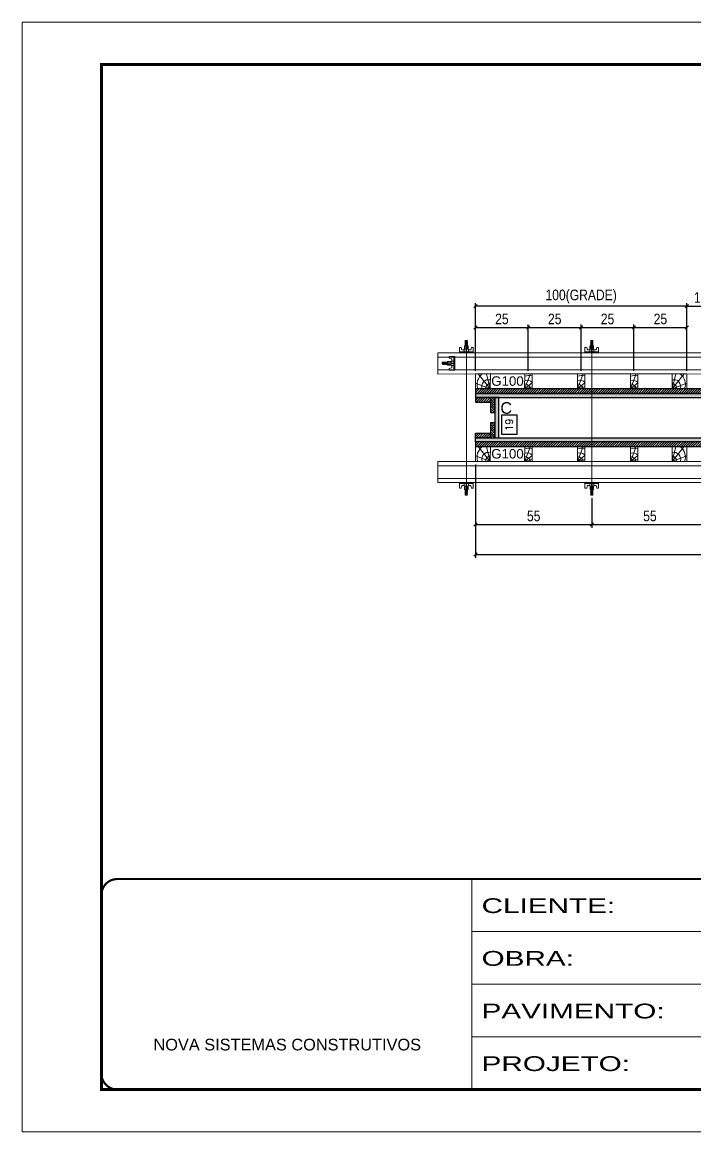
# Model space of a CAD drawing. Extents: x 14400 to 27878, y -21631 to 6985.
# Drawn here: x 19182 to 19818, y -957 to 93 of the extents above; entities that cross this region are included whole.
import ezdxf
from ezdxf.enums import TextEntityAlignment as Align

# ---------------------------------------------------------------- set-up
doc = ezdxf.new("R2010")
doc.units = 0
doc.linetypes.add('CONTINUO', pattern=[0])
doc.linetypes.add('DASHED', pattern=[0.75, 0.5, -0.25])
for name, color, linetype in [('CHAPA', 1, 'Continuous'), ('COTA', 241, 'Continuous'), ('SARRAFO', 251, 'Continuous'), ('TEXTO_GERAL', 7, 'Continuous')]:
    doc.layers.add(name, color=color, linetype=linetype)
for name, color, linetype, lineweight in [('Folhas', 255, 'Continuous', 9), ('Hachura', 251, 'Continuous', 9), ('Madeira', 126, 'Continuous', 18), ('Perfil Metálico', 224, 'Continuous', 18), ('SARRAFO DE PRESSAO', 251, 'DASHED', 9)]:
    doc.layers.add(name, color=color, linetype=linetype, lineweight=lineweight)
doc.styles.add('ARIAL', font='arial.ttf')
doc.styles.add('COTA TECNICA 2X', font='techl___.ttf', dxfattribs={"height": 10})
doc.styles.add('ROMANS', font='romans.shx')
doc.styles.add('SANSSERIF', font='sas_____.pfb')
doc.styles.add('Tecnologia', font='')
doc.styles.get('Tecnologia').set_extended_font_data('Forgotten Futurist')
doc.dimstyles.new('SECAO PILAR', dxfattribs={"dimtxt": 10, "dimasz": 3, "dimexe": 3, "dimexo": 3, "dimgap": 3, "dimtad": 1, "dimdec": 1, "dimlfac": 0.5, "dimzin": 12, "dimdsep": 46, "dimtxsty": 'COTA TECNICA 2X', "dimblk1": 'OBLIQUE', "dimblk2": 'OBLIQUE', "dimsah": 1, "dimcen": 0.9, "dimclrd": 256, "dimclre": 256, "dimclrt": 256, "dimadec": 1, "dimazin": 3, "dimtfac": 1, "dimtdec": 1, "dimtmove": 0, "dimatfit": 3, "dimfxl": 1, "dimtolj": 1, "dimtzin": 12, "dimarcsym": 0})
doc.dimstyles.new('SECÇÃO 2', dxfattribs={"dimtxt": 7, "dimasz": 6, "dimexe": 0.18, "dimexo": 2, "dimgap": -4, "dimtad": 3, "dimdec": 1, "dimlfac": 0.5, "dimzin": 12, "dimdsep": 46, "dimtxsty": 'ROMANS', "dimblk": 'ARCHTICK', "dimcen": 0.09, "dimse1": 1, "dimse2": 1, "dimsd1": 1, "dimsd2": 1, "dimclrd": 180, "dimclre": 5, "dimclrt": 1, "dimadec": 0, "dimazin": 3, "dimtfac": 1, "dimtdec": 1, "dimtofl": 0, "dimtmove": 0, "dimatfit": 3, "dimldrblk": 'ARCHTICK', "dimfxl": 1, "dimtolj": 1, "dimtzin": 0, "dimarcsym": 0})
pattern_1 = [(225, (10487.0154, -23191.3835), (1.12253202, -1.12253202), [])]

# ---------------------------------------------------------------- blocks, each defined once
blk = doc.blocks.new('9999999999')
at = {"color": 30, "linetype": 'CONTINUO'}
for p, q in [((98564.6, 34230.2), (98564.6, 34429.4)), ((98564.6, 34379.6), (99584, 34379.6)), ((98564.6, 34329.8), (99488, 34329.8)), ((98564.6, 34280), (99488, 34280))]:
    blk.add_line(p, q, dxfattribs=at)
at = {"color": 30, "linetype": 'CONTINUO', "const_width": 2}
blk.add_lwpolyline([(99584, 34230.2), (99584, 34414.4, 0.414214), (99569, 34429.4), (98229, 34429.4, 0.414214), (98214, 34414.4), (98214, 34245.2, 0.414214), (98229, 34230.2), (99584, 34230.2)], format="xyb", dxfattribs=at)
at = {"layer": 'Folhas'}
blk.add_lwpolyline([(98139, 34190.2), (99624, 34190.2), (99624, 35240.2), (98139, 35240.2)], close=True, dxfattribs=at)
at = {"layer": 'Folhas', "color": 30, "const_width": 3}
blk.add_lwpolyline([(98214, 34230.2), (99584, 34230.2), (99584, 35200.2), (98214, 35200.2)], close=True, dxfattribs=at)
at = {"color": 7, "linetype": 'Continuous', "ltscale": 5, "style": 'ARIAL'}
blk.add_text('NOVA SISTEMAS CONSTRUTIVOS', height=11.059, dxfattribs=at).set_placement((98263.2, 34267.2))
at = {"layer": 'Folhas', "color": 7, "style": 'Tecnologia', "width": 1.5}
for s, p in [('CLIENTE:', (98573.7, 34397.2)), ('OBRA:', (98573.7, 34347.3)), ('PAVIMENTO:', (98573.7, 34297.5)), ('PROJETO:', (98573.7, 34247.7))]:
    blk.add_text(s, height=14, dxfattribs=at).set_placement(p)
blk = doc.blocks.new('*D1761')
at = {"layer": 'COTA', "color": 180, "lineweight": -2, "transparency": 16777216}
for p, q in [((19650.4, -278.7), (19635.4, -278.7)), ((19635.4, -278.7), (19635.4, -296.7)), ((19650.4, -296.7), (19650.4, -278.7)), ((19635.4, -296.7), (19650.4, -296.7))]:
    blk.add_line(p, q, dxfattribs=at)
at = {"layer": 'Defpoints', "color": 0, "transparency": 16777216}
for p in [(19650.3, -262), (19650.3, -300), (19654.4, -300)]:
    blk.add_point(p, dxfattribs=at)
at = {"layer": 'COTA', "color": 1, "transparency": 16777216, "insert": (19642.9, -287.7), "char_height": 7, "attachment_point": 5, "rotation": 90, "style": 'ROMANS'}
blk.add_mtext('\\A1;19', dxfattribs=at)
blk = doc.blocks.new('_ArchTick')
at = {"color": 0, "linetype": 'ByBlock', "const_width": 0.15}
blk.add_lwpolyline([(-0.5, -0.5), (0.5, 0.5)], dxfattribs=at)
blk = doc.blocks.new('*D1762')
at = {"layer": 'COTA', "color": 180, "lineweight": -2, "transparency": 16777216}
for p, q in [((19919.4, -281), (19893.7, -281)), ((19893.7, -281), (19893.7, -296)), ((19919.4, -296), (19919.4, -281)), ((19893.7, -296), (19919.4, -296))]:
    blk.add_line(p, q, dxfattribs=at)
at = {"layer": 'Defpoints', "color": 0, "transparency": 16777216}
for p in [(19633, -300), (20231, -300), (20231, -300)]:
    blk.add_point(p, dxfattribs=at)
at = {"layer": 'COTA', "color": 1, "transparency": 16777216, "insert": (19906.6, -288.5), "char_height": 7, "attachment_point": 5, "style": 'ROMANS'}
blk.add_mtext('\\A1;299', dxfattribs=at)
blk = doc.blocks.new('_Oblique')
at = {"color": 0, "linetype": 'ByBlock', "lineweight": -2}
blk.add_line((-0.5, -0.5), (0.5, 0.5), dxfattribs=at)
blk = doc.blocks.new('*D1763')
at = {"layer": 'COTA', "lineweight": -2, "transparency": 16777216}
for p, q in [((19611, -325.4), (19611, -413.5)), ((20253, -325.3), (20253, -413.5)), ((19611, -410.5), (20253, -410.5))]:
    blk.add_line(p, q, dxfattribs=at)
at = {"layer": 'Defpoints', "color": 0, "transparency": 16777216}
for p in [(19611, -322.4), (20253, -322.3), (20253, -410.5)]:
    blk.add_point(p, dxfattribs=at)
at = {"layer": 'COTA', "lineweight": -2, "transparency": 16777216, "xscale": 3, "yscale": 3, "zscale": 3, "rotation": 180}
blk.add_blockref('_Oblique', (19611, -410.5), dxfattribs=at)
at = {"layer": 'COTA', "lineweight": -2, "transparency": 16777216, "xscale": 3, "yscale": 3, "zscale": 3}
blk.add_blockref('_Oblique', (20253, -410.5), dxfattribs=at)
at = {"layer": 'COTA', "transparency": 16777216, "insert": (19932, -402.3), "char_height": 10, "attachment_point": 5, "style": 'COTA TECNICA 2X'}
blk.add_mtext('\\A1;321 - PAINEL', dxfattribs=at)
blk = doc.blocks.new('*D1764')
at = {"layer": 'COTA', "lineweight": -2, "transparency": 16777216}
for p, q in [((19611, -325.4), (19611, -385.1)), ((19721, -357.1), (19721, -385.1)), ((19611, -382.1), (19721, -382.1))]:
    blk.add_line(p, q, dxfattribs=at)
at = {"layer": 'Defpoints', "color": 0, "transparency": 16777216}
for p in [(19611, -322.4), (19721, -354.1), (19721, -382.1)]:
    blk.add_point(p, dxfattribs=at)
at = {"layer": 'COTA', "lineweight": -2, "transparency": 16777216, "xscale": 3, "yscale": 3, "zscale": 3, "rotation": 180}
blk.add_blockref('_Oblique', (19611, -382.1), dxfattribs=at)
at = {"layer": 'COTA', "lineweight": -2, "transparency": 16777216, "xscale": 3, "yscale": 3, "zscale": 3}
blk.add_blockref('_Oblique', (19721, -382.1), dxfattribs=at)
at = {"layer": 'COTA', "transparency": 16777216, "insert": (19666, -374), "char_height": 10, "attachment_point": 5, "style": 'COTA TECNICA 2X'}
blk.add_mtext('\\A1;55', dxfattribs=at)
blk = doc.blocks.new('C')
at = {"layer": 'Hachura', "color": 0}
for p, q in [((0, 3.22), (0, -3.22)), ((0.45, 3.22), (0, 3.22)), ((0.46, 3.16), (0, 3.16)), ((0.46, 3.05), (0, 3.05)), ((0.46, 2.88), (0, 2.88)), ((0, 2.75), (0, -1.16)), ((0.46, 2.65), (0, 2.65)), ((0.46, 2.23), (0, 2.23)), ((0.46, 1.51), (0, 1.51)), ((0.39, 0.49), (0.17, 0.49)), ((0.45, -3.23), (0.45, 3.22)), ((0.45, 3.22), (2.58, 3.22)), ((1.74, 0.97), (0.45, 0.97)), ((1.45, 0.1), (0.45, 0.1)), ((1.35, 1.94), (1.35, 0.96)), ((2.58, 2.39), (1.47, 2.09)), ((1.74, -0.97), (1.74, 0.97)), ((1.74, 0.97), (1.74, 0.84)), ((1.74, 0.97), (1.74, 0.84)), ((1.74, 0.84), (3.35, 0.84)), ((3.35, 0.45), (1.74, 0.45)), ((2.58, 3.22), (2.58, 2.39)), ((3.32, 0.84), (3.32, -0.84)), ((3.35, 0.84), (3.35, -0.84)), ((3.68, 0.45), (3.35, 0.45)), ((3.84, -0.52), (3.35, 0.45)), ((3.35, 0.06), (3.67, -0.57)), ((3.68, 0.45), (4.16, -0.52)), ((3.72, 0.5), (4.25, -0.57)), ((4.37, -0.55), (3.83, 0.53)), ((4.15, 0.45), (3.93, 0.45)), ((4.42, -0.52), (3.93, 0.45)), ((4.15, 0.45), (4.26, 0.45)), ((4.26, 0.45), (4.74, -0.52)), ((4.3, 0.5), (4.83, -0.57)), ((4.95, -0.55), (4.41, 0.53)), ((4.51, 0.45), (4.84, 0.45)), ((5, -0.52), (4.51, 0.45)), ((4.84, 0.45), (5.32, -0.52)), ((4.88, 0.5), (5.41, -0.57)), ((5.53, -0.55), (4.99, 0.53)), ((5.58, -0.52), (5.09, 0.45)), ((5.42, 0.45), (5.09, 0.45)), ((5.58, -0.52), (5.09, 0.45)), ((5.42, 0.45), (5.74, -0.19)), ((5.46, 0.5), (5.74, -0.07)), ((5.74, 0.19), (5.57, 0.53)), ((5.74, 0.32), (5.68, 0.45)), ((5.68, 0.45), (5.74, 0.45)), ((5.74, 0.45), (5.9, 0.29)), ((5.74, 0.45), (5.74, -0.52)), ((5.9, -0.36), (5.9, 0.29)), ((0.45, 0), (0, 0)), ((0.46, -1.52), (0, -1.52)), ((0.46, -2.23), (0, -2.23)), ((0.46, -2.65), (0, -2.65)), ((0.46, -2.88), (0, -2.88)), ((0.46, -3.05), (0, -3.05)), ((0.46, -3.16), (0, -3.16)), ((0, -3.22), (2.57, -3.22)), ((0.08, -0.48), (0.29, -0.48)), ((0.29, -0.48), (0.4, -0.48)), ((0.45, 0), (0.45, -0.97)), ((0.45, -0.16), (1.45, -0.16)), ((0.45, -0.65), (0.45, -0.32)), ((0.45, -3.23), (0.45, -0.65)), ((0.45, -0.97), (1.74, -0.97)), ((1.35, -1.94), (1.35, -0.97)), ((2.58, -2.39), (1.47, -2.1)), ((3.35, -0.32), (1.74, -0.32)), ((3.35, -0.84), (1.74, -0.84)), ((2.58, -3.23), (2.58, -2.39)), ((3.35, -0.07), (3.58, -0.52)), ((3.35, -0.52), (3.58, -0.52)), ((3.84, -0.52), (4.16, -0.52)), ((4.42, -0.52), (4.74, -0.52)), ((4.63, -0.52), (4.74, -0.52)), ((5, -0.52), (5.32, -0.52)), ((5.58, -0.52), (5.74, -0.52)), ((5.74, -0.52), (5.9, -0.36)), ((5.74, -0.52), (5.74, -0.52))]:
    blk.add_line(p, q, dxfattribs=at)
for centre, radius, start, end in [((1.52, 1.94), 0.161, 104.7436, 180), ((1.44, -0.03), 0.129, 272.695, 87.305), ((3.81, 0.39), 0.143, 25.5688, 154.4312), ((4.39, 0.39), 0.143, 25.5688, 154.4312), ((4.97, 0.39), 0.143, 25.5688, 154.4312), ((5.55, 0.39), 0.143, 25.5688, 154.4312), ((0.17, -0.37), 0.174, 221.744, 317.8592), ((1.52, -1.94), 0.161, 180, 255.2564), ((3.71, -0.4), 0.174, 222.1408, 318.256), ((4.29, -0.4), 0.174, 222.1408, 318.256), ((4.87, -0.4), 0.174, 222.1408, 318.256), ((5.45, -0.4), 0.174, 222.1408, 318.256), ((5.61, -0.4), 0.174, 317.8592, 318.256)]:
    blk.add_arc(centre, radius, start, end, dxfattribs=at)
blk = doc.blocks.new('*D1767')
at = {"layer": 'COTA', "lineweight": -2, "transparency": 16777216}
for p, q in [((19721, -357.1), (19721, -385.1)), ((19831, -357.1), (19831, -385.1)), ((19721, -382.1), (19831, -382.1))]:
    blk.add_line(p, q, dxfattribs=at)
at = {"layer": 'Defpoints', "color": 0, "transparency": 16777216}
for p in [(19721, -354.1), (19831, -354.1), (19831, -382.1)]:
    blk.add_point(p, dxfattribs=at)
at = {"layer": 'COTA', "lineweight": -2, "transparency": 16777216, "xscale": 3, "yscale": 3, "zscale": 3, "rotation": 180}
blk.add_blockref('_Oblique', (19721, -382.1), dxfattribs=at)
at = {"layer": 'COTA', "lineweight": -2, "transparency": 16777216, "xscale": 3, "yscale": 3, "zscale": 3}
blk.add_blockref('_Oblique', (19831, -382.1), dxfattribs=at)
at = {"layer": 'COTA', "transparency": 16777216, "insert": (19776, -374), "char_height": 10, "attachment_point": 5, "style": 'COTA TECNICA 2X'}
blk.add_mtext('\\A1;55', dxfattribs=at)
blk = doc.blocks.new('PONTALETE')
at = {"layer": 'Madeira'}
for q in [(2.71, 7), (7, 5.76), (7, 1.74)]:
    blk.add_line((0, 0), q, dxfattribs=at)
blk.add_lwpolyline([(0, 0), (7, 0), (7, 7), (0, 7)], close=True, dxfattribs=at)
for centre, radius, start, end in [((2.04, 0.06), 6.23, 37.2818, 109.0913), ((1.09, 0.9), 3.19, 343.603, 109.9847), ((-0.21, -0.78), 3.09, 14.6322, 86.0383)]:
    blk.add_arc(centre, radius, start, end, dxfattribs=at)
blk = doc.blocks.new('MEIO PONTALETE')
at = {"layer": 'Madeira'}
for q in [(2.71, 7), (3.5, 2.88), (3.5, 0.87)]:
    blk.add_line((0, 0), q, dxfattribs=at)
blk.add_lwpolyline([(0, 0), (3.5, 0), (3.5, 7), (0, 7)], close=True, dxfattribs=at)
for centre, radius, start, end in [((2.04, 0.06), 6.23, 76.4499, 109.0913), ((1.09, 0.9), 3.19, 40.9063, 109.9847), ((-0.21, -0.78), 3.09, 14.6322, 86.0383)]:
    blk.add_arc(centre, radius, start, end, dxfattribs=at)
blk = doc.blocks.new('*D1768')
at = {"layer": 'COTA', "lineweight": -2, "transparency": 16777216}
for p, q in [((19610.9, -236.6), (19610.9, -192.7)), ((19610.9, -195.7), (19660.9, -195.7)), ((19660.9, -236.6), (19660.9, -192.7))]:
    blk.add_line(p, q, dxfattribs=at)
at = {"layer": 'Defpoints', "color": 0, "transparency": 16777216}
for p in [(19660.9, -195.7), (19610.9, -239.6), (19660.9, -239.6)]:
    blk.add_point(p, dxfattribs=at)
at = {"layer": 'COTA', "lineweight": -2, "transparency": 16777216, "xscale": 3, "yscale": 3, "zscale": 3, "rotation": 180}
blk.add_blockref('_Oblique', (19610.9, -195.7), dxfattribs=at)
at = {"layer": 'COTA', "lineweight": -2, "transparency": 16777216, "xscale": 3, "yscale": 3, "zscale": 3}
blk.add_blockref('_Oblique', (19660.9, -195.7), dxfattribs=at)
at = {"layer": 'COTA', "transparency": 16777216, "insert": (19635.9, -187.6), "char_height": 10, "attachment_point": 5, "style": 'COTA TECNICA 2X'}
blk.add_mtext('\\A1;25', dxfattribs=at)
blk = doc.blocks.new('*D1769')
at = {"layer": 'COTA', "lineweight": -2, "transparency": 16777216}
for p, q in [((19610.9, -236.6), (19610.9, -172.5)), ((19810.9, -175.5), (19610.9, -175.5)), ((19810.9, -236.7), (19810.9, -172.5))]:
    blk.add_line(p, q, dxfattribs=at)
at = {"layer": 'Defpoints', "color": 0, "transparency": 16777216}
for p in [(19610.9, -175.5), (19610.9, -239.6), (19810.9, -239.7)]:
    blk.add_point(p, dxfattribs=at)
at = {"layer": 'COTA', "lineweight": -2, "transparency": 16777216, "xscale": 3, "yscale": 3, "zscale": 3, "rotation": 180}
blk.add_blockref('_Oblique', (19610.9, -175.5), dxfattribs=at)
at = {"layer": 'COTA', "lineweight": -2, "transparency": 16777216, "xscale": 3, "yscale": 3, "zscale": 3}
blk.add_blockref('_Oblique', (19810.9, -175.5), dxfattribs=at)
at = {"layer": 'COTA', "transparency": 16777216, "insert": (19710.9, -166.3), "char_height": 10, "attachment_point": 5, "style": 'COTA TECNICA 2X'}
blk.add_mtext('\\A1;100(GRADE)', dxfattribs=at)
blk = doc.blocks.new('*D1770')
at = {"layer": 'COTA', "lineweight": -2, "transparency": 16777216}
for p, q in [((19660.9, -236.6), (19660.9, -192.7)), ((19660.9, -195.7), (19710.9, -195.7)), ((19710.9, -236.6), (19710.9, -192.7))]:
    blk.add_line(p, q, dxfattribs=at)
at = {"layer": 'Defpoints', "color": 0, "transparency": 16777216}
for p in [(19710.9, -195.7), (19660.9, -239.6), (19710.9, -239.6)]:
    blk.add_point(p, dxfattribs=at)
at = {"layer": 'COTA', "lineweight": -2, "transparency": 16777216, "xscale": 3, "yscale": 3, "zscale": 3, "rotation": 180}
blk.add_blockref('_Oblique', (19660.9, -195.7), dxfattribs=at)
at = {"layer": 'COTA', "lineweight": -2, "transparency": 16777216, "xscale": 3, "yscale": 3, "zscale": 3}
blk.add_blockref('_Oblique', (19710.9, -195.7), dxfattribs=at)
at = {"layer": 'COTA', "transparency": 16777216, "insert": (19685.9, -187.6), "char_height": 10, "attachment_point": 5, "style": 'COTA TECNICA 2X'}
blk.add_mtext('\\A1;25', dxfattribs=at)
blk = doc.blocks.new('*D1771')
at = {"layer": 'COTA', "lineweight": -2, "transparency": 16777216}
for p, q in [((19710.9, -236.6), (19710.9, -192.7)), ((19710.9, -195.7), (19760.9, -195.7)), ((19760.9, -236.6), (19760.9, -192.7))]:
    blk.add_line(p, q, dxfattribs=at)
at = {"layer": 'Defpoints', "color": 0, "transparency": 16777216}
for p in [(19760.9, -195.7), (19710.9, -239.6), (19760.9, -239.6)]:
    blk.add_point(p, dxfattribs=at)
at = {"layer": 'COTA', "lineweight": -2, "transparency": 16777216, "xscale": 3, "yscale": 3, "zscale": 3, "rotation": 180}
blk.add_blockref('_Oblique', (19710.9, -195.7), dxfattribs=at)
at = {"layer": 'COTA', "lineweight": -2, "transparency": 16777216, "xscale": 3, "yscale": 3, "zscale": 3}
blk.add_blockref('_Oblique', (19760.9, -195.7), dxfattribs=at)
at = {"layer": 'COTA', "transparency": 16777216, "insert": (19735.9, -187.6), "char_height": 10, "attachment_point": 5, "style": 'COTA TECNICA 2X'}
blk.add_mtext('\\A1;25', dxfattribs=at)
blk = doc.blocks.new('*D1772')
at = {"layer": 'COTA', "lineweight": -2, "transparency": 16777216}
for p, q in [((19760.9, -236.6), (19760.9, -192.7)), ((19760.9, -195.7), (19810.9, -195.7)), ((19810.9, -236.6), (19810.9, -192.7))]:
    blk.add_line(p, q, dxfattribs=at)
at = {"layer": 'Defpoints', "color": 0, "transparency": 16777216}
for p in [(19810.9, -195.7), (19760.9, -239.6), (19810.9, -239.6)]:
    blk.add_point(p, dxfattribs=at)
at = {"layer": 'COTA', "lineweight": -2, "transparency": 16777216, "xscale": 3, "yscale": 3, "zscale": 3, "rotation": 180}
blk.add_blockref('_Oblique', (19760.9, -195.7), dxfattribs=at)
at = {"layer": 'COTA', "lineweight": -2, "transparency": 16777216, "xscale": 3, "yscale": 3, "zscale": 3}
blk.add_blockref('_Oblique', (19810.9, -195.7), dxfattribs=at)
at = {"layer": 'COTA', "transparency": 16777216, "insert": (19785.9, -187.6), "char_height": 10, "attachment_point": 5, "style": 'COTA TECNICA 2X'}
blk.add_mtext('\\A1;25', dxfattribs=at)
blk = doc.blocks.new('*D1773')
at = {"layer": 'COTA', "lineweight": -2, "transparency": 16777216}
for p, q in [((19810.9, -236.7), (19810.9, -172.5)), ((19810.9, -175.5), (19837, -175.5)), ((19837, -236.6), (19837, -172.5))]:
    blk.add_line(p, q, dxfattribs=at)
at = {"layer": 'Defpoints', "color": 0, "transparency": 16777216}
for p in [(19837, -175.5), (19810.9, -239.7), (19837, -239.6)]:
    blk.add_point(p, dxfattribs=at)
at = {"layer": 'COTA', "lineweight": -2, "transparency": 16777216, "xscale": 3, "yscale": 3, "zscale": 3, "rotation": 180}
blk.add_blockref('_Oblique', (19810.9, -175.5), dxfattribs=at)
at = {"layer": 'COTA', "lineweight": -2, "transparency": 16777216, "xscale": 3, "yscale": 3, "zscale": 3}
blk.add_blockref('_Oblique', (19837, -175.5), dxfattribs=at)
at = {"layer": 'COTA', "transparency": 16777216, "insert": (19824, -167.3), "char_height": 10, "attachment_point": 5, "style": 'COTA TECNICA 2X'}
blk.add_mtext('\\A1;13', dxfattribs=at)

msp = doc.modelspace()

# ---------------------------------------------------------------- hatches: boundary and pattern name
at = {"layer": 'Hachura'}
h = msp.add_hatch(dxfattribs=at)
h.set_pattern_fill('ANSI31', color=256, scale=0.5, angle=180, style=0)
h.set_pattern_definition([(225, (10499.0154, -23182.9835), (1.12253202, -1.12253202), [])])
h.paths.add_polyline_path([(20252.952, -253.652), (20252.969, -258.052), (19610.967, -257.983), (19610.967, -253.583)])
h = msp.add_hatch(color=256, dxfattribs=at)
h.dxf.hatch_style = 1
h.paths.add_polyline_path([(20252.967, -261.975), (20252.967, -257.975), (19610.967, -257.975), (19610.967, -261.975)])
h = msp.add_hatch(dxfattribs=at)
h.set_pattern_fill('ANSI31', color=256, scale=0.5, angle=180, style=0)
h.set_pattern_definition(pattern_1)
h.paths.add_polyline_path([(19624.967, -261.975), (19624.967, -266.375), (19610.967, -266.375), (19610.967, -261.975)])
h = msp.add_hatch(dxfattribs=at)
h.set_pattern_fill('ANSI31', color=256, scale=0.5, angle=270, style=0)
h.set_pattern_definition([(315, (42520.7754, -9764.9272), (1.12253202, 1.12253202), [])])
h.paths.add_polyline_path([(19629.367, -275.975), (19624.967, -275.975), (19624.967, -261.975), (19629.367, -261.975)])
h = msp.add_hatch(color=256, dxfattribs=at)
h.dxf.hatch_style = 1
h.paths.add_polyline_path([(19629.367, -299.975), (19632.967, -299.975), (19632.967, -261.975), (19629.367, -261.975)])
h = msp.add_hatch(dxfattribs=at)
h.set_pattern_fill('ANSI31', color=256, scale=0.5, angle=270, style=0)
h.set_pattern_definition([(315, (42520.7754, -9788.9272), (1.12253202, 1.12253202), [])])
h.paths.add_polyline_path([(19629.367, -299.975), (19624.967, -299.975), (19624.967, -285.975), (19629.367, -285.975)])
h = msp.add_hatch(dxfattribs=at)
h.set_pattern_fill('ANSI31', color=256, scale=0.5, angle=180, style=0)
h.set_pattern_definition(pattern_1)
h.paths.add_polyline_path([(19624.967, -299.975), (19624.967, -295.575), (19610.967, -295.575), (19610.967, -299.975)])
h = msp.add_hatch(color=256, dxfattribs=at)
h.dxf.hatch_style = 1
h.paths.add_polyline_path([(20252.967, -299.975), (20252.967, -303.975), (19610.967, -303.975), (19610.967, -299.975)])
h = msp.add_hatch(dxfattribs=at)
h.set_pattern_fill('ANSI31', color=256, scale=0.5, angle=180, style=0)
h.set_pattern_definition([(225, (10499.0154, -23233.3835), (1.12253202, -1.12253202), [])])
h.paths.add_polyline_path([(20252.969, -308.249), (20252.952, -303.975), (19610.967, -303.975), (19610.967, -303.972), (19610.967, -303.975), (19610.967, -308.375)])

# ---------------------------------------------------------------- linework, layer by layer
at = {"layer": 'CHAPA'}
for points in [[(20252.967, -261.975), (20252.967, -257.975), (19610.967, -257.975), (19610.967, -261.975)], [(19629.367, -299.975), (19632.967, -299.975), (19632.967, -261.975), (19629.367, -261.975)], [(20252.967, -299.975), (20252.967, -303.975), (19610.967, -303.975), (19610.967, -299.975)]]:
    msp.add_lwpolyline(points, close=True, dxfattribs=at)
at = {"layer": 'Hachura'}
for p, q in [((19602.278, -353.146), (19602.278, -212.605)), ((19720.968, -353.146), (19720.968, -212.605))]:
    msp.add_line(p, q, dxfattribs=at)
at = {"layer": 'Madeira'}
for points in [[(19610.952, -253.599), (19610.967, -239.599), (19810.96, -239.601), (19810.945, -253.601)], [(19610.952, -322.385), (19610.967, -308.385), (19810.96, -308.387), (19810.945, -322.387)]]:
    msp.add_lwpolyline(points, close=True, dxfattribs=at)
at = {"layer": 'Perfil Metálico'}
for p, q in [((20288.685, -223.635), (19575.249, -223.635)), ((20288.685, -235.635), (19575.249, -235.635)), ((20288.685, -326.376), (19575.249, -326.376)), ((20288.685, -338.376), (19575.249, -338.376))]:
    msp.add_line(p, q, dxfattribs=at)
for points in [[(20288.685, -239.575), (20288.685, -219.575), (19575.249, -219.635), (19575.249, -239.635)], [(19575.249, -322.376), (19575.249, -342.376), (20288.685, -342.316), (20288.685, -322.316)]]:
    msp.add_lwpolyline(points, close=True, dxfattribs=at)
at = {"layer": 'SARRAFO'}
for points in [[(19610.967, -257.975), (20252.969, -257.975), (20252.952, -253.575), (19610.967, -253.575)], [(19624.967, -261.975), (19624.967, -275.975), (19629.367, -275.975), (19629.367, -261.975)], [(19624.967, -285.975), (19624.967, -299.975), (19629.367, -299.975), (19629.367, -285.975)], [(19610.967, -308.375), (20252.969, -308.375), (20252.952, -303.975), (19610.967, -303.975)]]:
    msp.add_lwpolyline(points, close=True, dxfattribs=at)
for points in [[(19624.967, -261.975), (19610.967, -261.975), (19610.967, -266.375), (19624.967, -266.375)], [(19624.967, -299.975), (19610.967, -299.975), (19610.967, -295.575), (19624.967, -295.575)]]:
    msp.add_lwpolyline(points, dxfattribs=at)

# ---------------------------------------------------------------- block references
at = {"layer": 'Hachura', "linetype": 'Continuous', "yscale": 2, "zscale": 2}
for p, xscale, rotation in [((19602.287, -219.605), -2, 270), ((19720.958, -219.605), 2, 90.00000000000001), ((19591.283, -229.575), 2, 180), ((19602.279, -342.346), 2, 270), ((19720.967, -342.346), -2, 90)]:
    msp.add_blockref('C', p, dxfattribs=dict(at, xscale=xscale, rotation=rotation))
at = {"layer": 'Madeira'}
for name, p, xscale, yscale, zscale, rotation in [('PONTALETE', (19624.952, -253.604), 2, 2, 2, 89.93708930310329), ('MEIO PONTALETE', (19657.452, -253.597), 1.999999997962732, 1.999999997962732, 1.999999997962732, 359.9370893031033), ('MEIO PONTALETE', (19707.452, -253.597), 1.999999997962732, 1.999999997962732, 1.999999997962732, 359.9370893031033), ('MEIO PONTALETE', (19757.452, -253.597), 1.999999997962732, 1.999999997962732, 1.999999997962732, 359.9370893031033), ('PONTALETE', (19796.945, -253.585), -2, 2, 2, 269.9370893031033), ('PONTALETE', (19624.952, -322.391), 2, 2, 2, 89.93708930310329), ('MEIO PONTALETE', (19657.452, -322.383), 1.999999997962732, 1.999999997962732, 1.999999997962732, 359.9370893031033), ('MEIO PONTALETE', (19707.452, -322.383), 1.999999997962732, 1.999999997962732, 1.999999997962732, 359.9370893031033), ('MEIO PONTALETE', (19757.452, -322.383), 1.999999997962732, 1.999999997962732, 1.999999997962732, 359.9370893031033), ('PONTALETE', (19796.945, -322.372), -2, 2, 2, 269.9370893031033)]:
    msp.add_blockref(name, p, dxfattribs=dict(at, xscale=xscale, yscale=yscale, zscale=zscale, rotation=rotation))
at = {"layer": 'SARRAFO DE PRESSAO', "color": 6, "linetype": 'ByBlock'}
msp.add_blockref('9999999999', (-78957.011, -35146.928), dxfattribs=at)

# ---------------------------------------------------------------- texts
at = {"layer": 'TEXTO_GERAL', "color": 0, "linetype": 'Continuous', "style": 'SANSSERIF'}
for p in [(19625.808, -246.3), (19625.808, -315.086)]:
    msp.add_text('G100', height=9, dxfattribs=at).set_placement(p, align=Align.MIDDLE_LEFT)
at = {"layer": 'TEXTO_GERAL', "style": 'ARIAL'}
msp.add_text('C', height=11, dxfattribs=at).set_placement((19639.984, -271.783), align=Align.MIDDLE_CENTER)

# ---------------------------------------------------------------- dimensions: what is measured, and where the dimension line sits
at = {"layer": 'COTA'}
for base, p1, p2, text, picture, middle in [((19610.946, -175.51), (19810.939, -239.657), (19610.946, -239.632), '<>(GRADE)', '*D1769', (19710.942, -166.289)), ((20252.967, -410.537), (19610.967, -322.366), (20252.967, -322.326), '<> - PAINEL', '*D1763', (19931.967, -402.317))]:
    dim = msp.add_linear_dim(base=base, p1=p1, p2=p2, text=text, dimstyle='SECAO PILAR', dxfattribs=at)
    dim.commit()
    dim.dimension.update_dxf_attribs({"geometry": picture, "text_midpoint": middle})
for base, p1, p2, dimstyle, picture, middle in [((19836.971, -175.51), (19810.939, -239.676), (19836.971, -239.613), 'SECAO PILAR', '*D1773', (19823.955, -175.51)), ((20230.967, -299.975), (19632.967, -299.975), (20230.967, -299.975), 'SECÇÃO 2', '*D1762', (19906.579, -299.975))]:
    dim = msp.add_linear_dim(base=base, p1=p1, p2=p2, dimstyle=dimstyle, dxfattribs=at)
    dim.commit()
    dim.dimension.update_dxf_attribs({"geometry": picture, "text_midpoint": middle, "dimtype": 160})
for base, p1, p2, picture, middle in [((19660.946, -195.705), (19610.946, -239.632), (19660.946, -239.644), '*D1768', (19635.946, -187.595)), ((19710.946, -195.705), (19660.946, -239.644), (19710.946, -239.644), '*D1770', (19685.946, -187.595)), ((19760.946, -195.705), (19710.946, -239.644), (19760.946, -239.644), '*D1771', (19735.946, -187.595)), ((19810.939, -195.705), (19760.946, -239.644), (19810.939, -239.644), '*D1772', (19785.942, -187.595)), ((19721.035, -382.113), (19610.967, -322.375), (19721.035, -354.146), '*D1764', (19666.001, -374.003)), ((19831.035, -382.113), (19721.035, -354.146), (19831.035, -354.146), '*D1767', (19776.035, -374.003))]:
    dim = msp.add_linear_dim(base=base, p1=p1, p2=p2, dimstyle='SECAO PILAR', dxfattribs=at)
    dim.commit()
    dim.dimension.update_dxf_attribs({"geometry": picture, "text_midpoint": middle})
dim = msp.add_linear_dim(base=(19654.382, -299.975), p1=(19650.287, -261.975), p2=(19650.287, -299.975), angle=270, dimstyle='SECÇÃO 2', dxfattribs=at)
dim.commit()
dim.dimension.update_dxf_attribs({"geometry": '*D1761', "text_midpoint": (19654.382, -287.66), "dimtype": 160})

doc.saveas('drawing.dxf')
